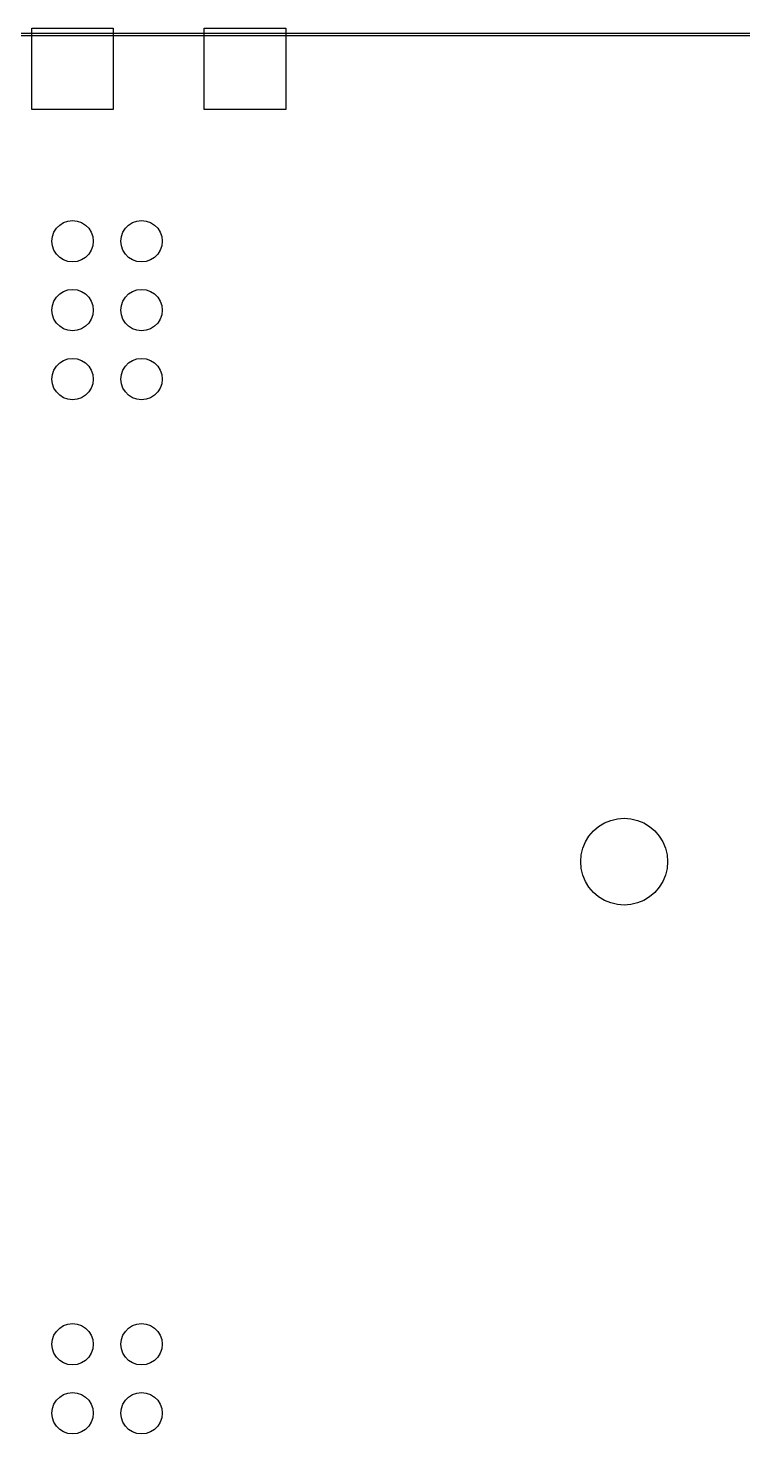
# Model space of a CAD drawing. Extents: x 3.99 to 8.01, y -6.01 to -1.99.
# Drawn here: x 5.935 to 6.972, y -4.03 to -1.991 of the extents above; entities that cross this region are included whole.
import ezdxf

# ---------------------------------------------------------------- set-up
doc = ezdxf.new("R2010")
doc.units = 0
doc.header["$MEASUREMENT"] = 0
doc.layers.add('BLACK', color=7, linetype='CONTINUOUS')

msp = doc.modelspace()

# ---------------------------------------------------------------- linework, layer by layer
at = {"layer": 'BLACK', "linetype": 'CONTINUOUS'}
for p, q in [((4, -1.99803), (8, -1.99803)), ((5.94094, -2.10906), (5.94094, -1.99094)), ((5.94094, -1.99094), (6.05906, -1.99094)), ((5.94094, -2.10906), (5.94094, -1.99094)), ((5.94094, -1.99094), (6.05906, -1.99094)), ((6.05906, -1.99094), (6.05906, -2.10906)), ((6.05906, -1.99094), (6.05906, -2.10906)), ((6.19094, -2.10906), (6.19094, -1.99094)), ((6.19094, -1.99094), (6.30906, -1.99094)), ((6.19094, -2.10906), (6.19094, -1.99094)), ((6.19094, -1.99094), (6.30906, -1.99094)), ((6.30906, -1.99094), (6.30906, -2.10906)), ((6.30906, -1.99094), (6.30906, -2.10906)), ((7.99803, -2.00197), (4.00197, -2.00197)), ((6.05906, -2.10906), (5.94094, -2.10906)), ((6.05906, -2.10906), (5.94094, -2.10906)), ((6.30906, -2.10906), (6.19094, -2.10906)), ((6.30906, -2.10906), (6.19094, -2.10906)), ((5.97297, -2.28698), (5.97655, -2.2813)), ((5.97297, -2.28698), (5.97655, -2.2813)), ((5.97655, -2.2813), (5.9813, -2.27655)), ((5.97655, -2.2813), (5.9813, -2.27655)), ((5.9813, -2.27655), (5.98698, -2.27297)), ((5.9813, -2.27655), (5.98698, -2.27297)), ((5.98698, -2.27297), (5.99332, -2.27075)), ((5.98698, -2.27297), (5.99332, -2.27075)), ((5.99332, -2.27075), (6, -2.27)), ((5.99332, -2.27075), (6, -2.27)), ((6, -2.27), (6.00668, -2.27075)), ((6, -2.27), (6.00668, -2.27075)), ((6.00668, -2.27075), (6.01302, -2.27297)), ((6.00668, -2.27075), (6.01302, -2.27297)), ((6.01302, -2.27297), (6.0187, -2.27655)), ((6.01302, -2.27297), (6.0187, -2.27655)), ((6.0187, -2.27655), (6.02345, -2.2813)), ((6.0187, -2.27655), (6.02345, -2.2813)), ((6.02345, -2.2813), (6.02703, -2.28698)), ((6.02345, -2.2813), (6.02703, -2.28698)), ((6.07297, -2.28698), (6.07655, -2.2813)), ((6.07297, -2.28698), (6.07655, -2.2813)), ((6.07655, -2.2813), (6.0813, -2.27655)), ((6.07655, -2.2813), (6.0813, -2.27655)), ((6.0813, -2.27655), (6.08698, -2.27297)), ((6.0813, -2.27655), (6.08698, -2.27297)), ((6.08698, -2.27297), (6.09332, -2.27075)), ((6.08698, -2.27297), (6.09332, -2.27075)), ((6.09332, -2.27075), (6.1, -2.27)), ((6.09332, -2.27075), (6.1, -2.27)), ((6.1, -2.27), (6.10668, -2.27075)), ((6.1, -2.27), (6.10668, -2.27075)), ((6.10668, -2.27075), (6.11302, -2.27297)), ((6.10668, -2.27075), (6.11302, -2.27297)), ((6.11302, -2.27297), (6.1187, -2.27655)), ((6.11302, -2.27297), (6.1187, -2.27655)), ((6.1187, -2.27655), (6.12345, -2.2813)), ((6.1187, -2.27655), (6.12345, -2.2813)), ((6.12345, -2.2813), (6.12703, -2.28698)), ((6.12345, -2.2813), (6.12703, -2.28698)), ((5.97, -2.3), (5.97075, -2.29332)), ((5.97, -2.3), (5.97075, -2.29332)), ((5.97075, -2.30668), (5.97, -2.3)), ((5.97075, -2.30668), (5.97, -2.3)), ((5.97075, -2.29332), (5.97297, -2.28698)), ((5.97075, -2.29332), (5.97297, -2.28698)), ((6.02703, -2.28698), (6.02925, -2.29332)), ((6.02703, -2.28698), (6.02925, -2.29332)), ((6.02925, -2.29332), (6.03, -2.3)), ((6.02925, -2.29332), (6.03, -2.3)), ((6.03, -2.3), (6.02925, -2.30668)), ((6.03, -2.3), (6.02925, -2.30668)), ((6.07, -2.3), (6.07075, -2.29332)), ((6.07, -2.3), (6.07075, -2.29332)), ((6.07075, -2.30668), (6.07, -2.3)), ((6.07075, -2.30668), (6.07, -2.3)), ((6.07075, -2.29332), (6.07297, -2.28698)), ((6.07075, -2.29332), (6.07297, -2.28698)), ((6.12703, -2.28698), (6.12925, -2.29332)), ((6.12703, -2.28698), (6.12925, -2.29332)), ((6.12925, -2.29332), (6.13, -2.3)), ((6.12925, -2.29332), (6.13, -2.3)), ((6.13, -2.3), (6.12925, -2.30668)), ((6.13, -2.3), (6.12925, -2.30668)), ((5.97297, -2.31302), (5.97075, -2.30668)), ((5.97297, -2.31302), (5.97075, -2.30668)), ((5.97655, -2.3187), (5.97297, -2.31302)), ((5.97655, -2.3187), (5.97297, -2.31302)), ((5.9813, -2.32345), (5.97655, -2.3187)), ((5.9813, -2.32345), (5.97655, -2.3187)), ((5.98698, -2.32703), (5.9813, -2.32345)), ((5.98698, -2.32703), (5.9813, -2.32345)), ((6.0187, -2.32345), (6.01302, -2.32703)), ((6.0187, -2.32345), (6.01302, -2.32703)), ((6.02345, -2.3187), (6.0187, -2.32345)), ((6.02345, -2.3187), (6.0187, -2.32345)), ((6.02703, -2.31302), (6.02345, -2.3187)), ((6.02703, -2.31302), (6.02345, -2.3187)), ((6.02925, -2.30668), (6.02703, -2.31302)), ((6.02925, -2.30668), (6.02703, -2.31302)), ((6.07297, -2.31302), (6.07075, -2.30668)), ((6.07297, -2.31302), (6.07075, -2.30668)), ((6.07655, -2.3187), (6.07297, -2.31302)), ((6.07655, -2.3187), (6.07297, -2.31302)), ((6.0813, -2.32345), (6.07655, -2.3187)), ((6.0813, -2.32345), (6.07655, -2.3187)), ((6.08698, -2.32703), (6.0813, -2.32345)), ((6.08698, -2.32703), (6.0813, -2.32345)), ((6.1187, -2.32345), (6.11302, -2.32703)), ((6.1187, -2.32345), (6.11302, -2.32703)), ((6.12345, -2.3187), (6.1187, -2.32345)), ((6.12345, -2.3187), (6.1187, -2.32345)), ((6.12703, -2.31302), (6.12345, -2.3187)), ((6.12703, -2.31302), (6.12345, -2.3187)), ((6.12925, -2.30668), (6.12703, -2.31302)), ((6.12925, -2.30668), (6.12703, -2.31302)), ((5.99332, -2.32925), (5.98698, -2.32703)), ((5.99332, -2.32925), (5.98698, -2.32703)), ((6, -2.33), (5.99332, -2.32925)), ((6, -2.33), (5.99332, -2.32925)), ((6.00668, -2.32925), (6, -2.33)), ((6.00668, -2.32925), (6, -2.33)), ((6.01302, -2.32703), (6.00668, -2.32925)), ((6.01302, -2.32703), (6.00668, -2.32925)), ((6.09332, -2.32925), (6.08698, -2.32703)), ((6.09332, -2.32925), (6.08698, -2.32703)), ((6.1, -2.33), (6.09332, -2.32925)), ((6.1, -2.33), (6.09332, -2.32925)), ((6.10668, -2.32925), (6.1, -2.33)), ((6.10668, -2.32925), (6.1, -2.33)), ((6.11302, -2.32703), (6.10668, -2.32925)), ((6.11302, -2.32703), (6.10668, -2.32925)), ((5.97297, -2.38698), (5.97655, -2.3813)), ((5.97297, -2.38698), (5.97655, -2.3813)), ((5.97655, -2.3813), (5.9813, -2.37655)), ((5.97655, -2.3813), (5.9813, -2.37655)), ((5.9813, -2.37655), (5.98698, -2.37297)), ((5.9813, -2.37655), (5.98698, -2.37297)), ((5.98698, -2.37297), (5.99332, -2.37075)), ((5.98698, -2.37297), (5.99332, -2.37075)), ((5.99332, -2.37075), (6, -2.37)), ((5.99332, -2.37075), (6, -2.37)), ((6, -2.37), (6.00668, -2.37075)), ((6, -2.37), (6.00668, -2.37075)), ((6.00668, -2.37075), (6.01302, -2.37297)), ((6.00668, -2.37075), (6.01302, -2.37297)), ((6.01302, -2.37297), (6.0187, -2.37655)), ((6.01302, -2.37297), (6.0187, -2.37655)), ((6.0187, -2.37655), (6.02345, -2.3813)), ((6.0187, -2.37655), (6.02345, -2.3813)), ((6.02345, -2.3813), (6.02703, -2.38698)), ((6.02345, -2.3813), (6.02703, -2.38698)), ((6.07297, -2.38698), (6.07655, -2.3813)), ((6.07297, -2.38698), (6.07655, -2.3813)), ((6.07655, -2.3813), (6.0813, -2.37655)), ((6.07655, -2.3813), (6.0813, -2.37655)), ((6.0813, -2.37655), (6.08698, -2.37297)), ((6.0813, -2.37655), (6.08698, -2.37297)), ((6.08698, -2.37297), (6.09332, -2.37075)), ((6.08698, -2.37297), (6.09332, -2.37075)), ((6.09332, -2.37075), (6.1, -2.37)), ((6.09332, -2.37075), (6.1, -2.37)), ((6.1, -2.37), (6.10668, -2.37075)), ((6.1, -2.37), (6.10668, -2.37075)), ((6.10668, -2.37075), (6.11302, -2.37297)), ((6.10668, -2.37075), (6.11302, -2.37297)), ((6.11302, -2.37297), (6.1187, -2.37655)), ((6.11302, -2.37297), (6.1187, -2.37655)), ((6.1187, -2.37655), (6.12345, -2.3813)), ((6.1187, -2.37655), (6.12345, -2.3813)), ((6.12345, -2.3813), (6.12703, -2.38698)), ((6.12345, -2.3813), (6.12703, -2.38698)), ((5.97, -2.4), (5.97075, -2.39332)), ((5.97, -2.4), (5.97075, -2.39332)), ((5.97075, -2.40668), (5.97, -2.4)), ((5.97075, -2.40668), (5.97, -2.4)), ((5.97075, -2.39332), (5.97297, -2.38698)), ((5.97075, -2.39332), (5.97297, -2.38698)), ((6.02703, -2.38698), (6.02925, -2.39332)), ((6.02703, -2.38698), (6.02925, -2.39332)), ((6.02925, -2.39332), (6.03, -2.4)), ((6.02925, -2.39332), (6.03, -2.4)), ((6.03, -2.4), (6.02925, -2.40668)), ((6.03, -2.4), (6.02925, -2.40668)), ((6.07, -2.4), (6.07075, -2.39332)), ((6.07, -2.4), (6.07075, -2.39332)), ((6.07075, -2.40668), (6.07, -2.4)), ((6.07075, -2.40668), (6.07, -2.4)), ((6.07075, -2.39332), (6.07297, -2.38698)), ((6.07075, -2.39332), (6.07297, -2.38698)), ((6.12703, -2.38698), (6.12925, -2.39332)), ((6.12703, -2.38698), (6.12925, -2.39332)), ((6.12925, -2.39332), (6.13, -2.4)), ((6.12925, -2.39332), (6.13, -2.4)), ((6.13, -2.4), (6.12925, -2.40668)), ((6.13, -2.4), (6.12925, -2.40668)), ((5.97297, -2.41302), (5.97075, -2.40668)), ((5.97297, -2.41302), (5.97075, -2.40668)), ((5.97655, -2.4187), (5.97297, -2.41302)), ((5.97655, -2.4187), (5.97297, -2.41302)), ((5.9813, -2.42345), (5.97655, -2.4187)), ((5.9813, -2.42345), (5.97655, -2.4187)), ((5.98698, -2.42703), (5.9813, -2.42345)), ((5.98698, -2.42703), (5.9813, -2.42345)), ((6.0187, -2.42345), (6.01302, -2.42703)), ((6.0187, -2.42345), (6.01302, -2.42703)), ((6.02345, -2.4187), (6.0187, -2.42345)), ((6.02345, -2.4187), (6.0187, -2.42345)), ((6.02703, -2.41302), (6.02345, -2.4187)), ((6.02703, -2.41302), (6.02345, -2.4187)), ((6.02925, -2.40668), (6.02703, -2.41302)), ((6.02925, -2.40668), (6.02703, -2.41302)), ((6.07297, -2.41302), (6.07075, -2.40668)), ((6.07297, -2.41302), (6.07075, -2.40668)), ((6.07655, -2.4187), (6.07297, -2.41302)), ((6.07655, -2.4187), (6.07297, -2.41302)), ((6.0813, -2.42345), (6.07655, -2.4187)), ((6.0813, -2.42345), (6.07655, -2.4187)), ((6.08698, -2.42703), (6.0813, -2.42345)), ((6.08698, -2.42703), (6.0813, -2.42345)), ((6.1187, -2.42345), (6.11302, -2.42703)), ((6.1187, -2.42345), (6.11302, -2.42703)), ((6.12345, -2.4187), (6.1187, -2.42345)), ((6.12345, -2.4187), (6.1187, -2.42345)), ((6.12703, -2.41302), (6.12345, -2.4187)), ((6.12703, -2.41302), (6.12345, -2.4187)), ((6.12925, -2.40668), (6.12703, -2.41302)), ((6.12925, -2.40668), (6.12703, -2.41302)), ((5.99332, -2.42925), (5.98698, -2.42703)), ((5.99332, -2.42925), (5.98698, -2.42703)), ((6, -2.43), (5.99332, -2.42925)), ((6, -2.43), (5.99332, -2.42925)), ((6.00668, -2.42925), (6, -2.43)), ((6.00668, -2.42925), (6, -2.43)), ((6.01302, -2.42703), (6.00668, -2.42925)), ((6.01302, -2.42703), (6.00668, -2.42925)), ((6.09332, -2.42925), (6.08698, -2.42703)), ((6.09332, -2.42925), (6.08698, -2.42703)), ((6.1, -2.43), (6.09332, -2.42925)), ((6.1, -2.43), (6.09332, -2.42925)), ((6.10668, -2.42925), (6.1, -2.43)), ((6.10668, -2.42925), (6.1, -2.43)), ((6.11302, -2.42703), (6.10668, -2.42925)), ((6.11302, -2.42703), (6.10668, -2.42925)), ((5.97075, -2.49332), (5.97297, -2.48698)), ((5.97075, -2.49332), (5.97297, -2.48698)), ((5.97297, -2.48698), (5.97655, -2.4813)), ((5.97297, -2.48698), (5.97655, -2.4813)), ((5.97655, -2.4813), (5.9813, -2.47655)), ((5.97655, -2.4813), (5.9813, -2.47655)), ((5.9813, -2.47655), (5.98698, -2.47297)), ((5.9813, -2.47655), (5.98698, -2.47297)), ((5.98698, -2.47297), (5.99332, -2.47075)), ((5.98698, -2.47297), (5.99332, -2.47075)), ((5.99332, -2.47075), (6, -2.47)), ((5.99332, -2.47075), (6, -2.47)), ((6, -2.47), (6.00668, -2.47075)), ((6, -2.47), (6.00668, -2.47075)), ((6.00668, -2.47075), (6.01302, -2.47297)), ((6.00668, -2.47075), (6.01302, -2.47297)), ((6.01302, -2.47297), (6.0187, -2.47655)), ((6.01302, -2.47297), (6.0187, -2.47655)), ((6.0187, -2.47655), (6.02345, -2.4813)), ((6.0187, -2.47655), (6.02345, -2.4813)), ((6.02345, -2.4813), (6.02703, -2.48698)), ((6.02345, -2.4813), (6.02703, -2.48698)), ((6.02703, -2.48698), (6.02925, -2.49332)), ((6.02703, -2.48698), (6.02925, -2.49332)), ((6.07075, -2.49332), (6.07297, -2.48698)), ((6.07075, -2.49332), (6.07297, -2.48698)), ((6.07297, -2.48698), (6.07655, -2.4813)), ((6.07297, -2.48698), (6.07655, -2.4813)), ((6.07655, -2.4813), (6.0813, -2.47655)), ((6.07655, -2.4813), (6.0813, -2.47655)), ((6.0813, -2.47655), (6.08698, -2.47297)), ((6.0813, -2.47655), (6.08698, -2.47297)), ((6.08698, -2.47297), (6.09332, -2.47075)), ((6.08698, -2.47297), (6.09332, -2.47075)), ((6.09332, -2.47075), (6.1, -2.47)), ((6.09332, -2.47075), (6.1, -2.47)), ((6.1, -2.47), (6.10668, -2.47075)), ((6.1, -2.47), (6.10668, -2.47075)), ((6.10668, -2.47075), (6.11302, -2.47297)), ((6.10668, -2.47075), (6.11302, -2.47297)), ((6.11302, -2.47297), (6.1187, -2.47655)), ((6.11302, -2.47297), (6.1187, -2.47655)), ((6.1187, -2.47655), (6.12345, -2.4813)), ((6.1187, -2.47655), (6.12345, -2.4813)), ((6.12345, -2.4813), (6.12703, -2.48698)), ((6.12345, -2.4813), (6.12703, -2.48698)), ((6.12703, -2.48698), (6.12925, -2.49332)), ((6.12703, -2.48698), (6.12925, -2.49332)), ((5.97, -2.5), (5.97075, -2.49332)), ((5.97, -2.5), (5.97075, -2.49332)), ((5.97075, -2.50668), (5.97, -2.5)), ((5.97075, -2.50668), (5.97, -2.5)), ((5.97297, -2.51302), (5.97075, -2.50668)), ((5.97297, -2.51302), (5.97075, -2.50668)), ((6.02925, -2.50668), (6.02703, -2.51302)), ((6.02925, -2.50668), (6.02703, -2.51302)), ((6.02925, -2.49332), (6.03, -2.5)), ((6.02925, -2.49332), (6.03, -2.5)), ((6.03, -2.5), (6.02925, -2.50668)), ((6.03, -2.5), (6.02925, -2.50668)), ((6.07, -2.5), (6.07075, -2.49332)), ((6.07, -2.5), (6.07075, -2.49332)), ((6.07075, -2.50668), (6.07, -2.5)), ((6.07075, -2.50668), (6.07, -2.5)), ((6.07297, -2.51302), (6.07075, -2.50668)), ((6.07297, -2.51302), (6.07075, -2.50668)), ((6.12925, -2.50668), (6.12703, -2.51302)), ((6.12925, -2.50668), (6.12703, -2.51302)), ((6.12925, -2.49332), (6.13, -2.5)), ((6.12925, -2.49332), (6.13, -2.5)), ((6.13, -2.5), (6.12925, -2.50668)), ((6.13, -2.5), (6.12925, -2.50668)), ((5.97655, -2.5187), (5.97297, -2.51302)), ((5.97655, -2.5187), (5.97297, -2.51302)), ((5.9813, -2.52345), (5.97655, -2.5187)), ((5.9813, -2.52345), (5.97655, -2.5187)), ((5.98698, -2.52703), (5.9813, -2.52345)), ((5.98698, -2.52703), (5.9813, -2.52345)), ((5.99332, -2.52925), (5.98698, -2.52703)), ((5.99332, -2.52925), (5.98698, -2.52703)), ((6.01302, -2.52703), (6.00668, -2.52925)), ((6.01302, -2.52703), (6.00668, -2.52925)), ((6.0187, -2.52345), (6.01302, -2.52703)), ((6.0187, -2.52345), (6.01302, -2.52703)), ((6.02345, -2.5187), (6.0187, -2.52345)), ((6.02345, -2.5187), (6.0187, -2.52345)), ((6.02703, -2.51302), (6.02345, -2.5187)), ((6.02703, -2.51302), (6.02345, -2.5187)), ((6.07655, -2.5187), (6.07297, -2.51302)), ((6.07655, -2.5187), (6.07297, -2.51302)), ((6.0813, -2.52345), (6.07655, -2.5187)), ((6.0813, -2.52345), (6.07655, -2.5187)), ((6.08698, -2.52703), (6.0813, -2.52345)), ((6.08698, -2.52703), (6.0813, -2.52345)), ((6.09332, -2.52925), (6.08698, -2.52703)), ((6.09332, -2.52925), (6.08698, -2.52703)), ((6.11302, -2.52703), (6.10668, -2.52925)), ((6.11302, -2.52703), (6.10668, -2.52925)), ((6.1187, -2.52345), (6.11302, -2.52703)), ((6.1187, -2.52345), (6.11302, -2.52703)), ((6.12345, -2.5187), (6.1187, -2.52345)), ((6.12345, -2.5187), (6.1187, -2.52345)), ((6.12703, -2.51302), (6.12345, -2.5187)), ((6.12703, -2.51302), (6.12345, -2.5187)), ((6, -2.53), (5.99332, -2.52925)), ((6, -2.53), (5.99332, -2.52925)), ((6.00668, -2.52925), (6, -2.53)), ((6.00668, -2.52925), (6, -2.53)), ((6.1, -2.53), (6.09332, -2.52925)), ((6.1, -2.53), (6.09332, -2.52925)), ((6.10668, -2.52925), (6.1, -2.53)), ((6.10668, -2.52925), (6.1, -2.53)), ((6.7714, -3.14387), (6.78053, -3.14009)), ((6.7714, -3.14387), (6.78053, -3.14009)), ((6.78053, -3.14009), (6.79015, -3.13778)), ((6.78053, -3.14009), (6.79015, -3.13778)), ((6.79015, -3.13778), (6.8, -3.13701)), ((6.79015, -3.13778), (6.8, -3.13701)), ((6.8, -3.13701), (6.80985, -3.13778)), ((6.8, -3.13701), (6.80985, -3.13778)), ((6.80985, -3.13778), (6.81947, -3.14009)), ((6.80985, -3.13778), (6.81947, -3.14009)), ((6.81947, -3.14009), (6.8286, -3.14387)), ((6.81947, -3.14009), (6.8286, -3.14387)), ((6.74904, -3.16297), (6.75546, -3.15546)), ((6.74904, -3.16297), (6.75546, -3.15546)), ((6.75546, -3.15546), (6.76297, -3.14904)), ((6.75546, -3.15546), (6.76297, -3.14904)), ((6.76297, -3.14904), (6.7714, -3.14387)), ((6.76297, -3.14904), (6.7714, -3.14387)), ((6.8286, -3.14387), (6.83703, -3.14904)), ((6.8286, -3.14387), (6.83703, -3.14904)), ((6.83703, -3.14904), (6.84454, -3.15546)), ((6.83703, -3.14904), (6.84454, -3.15546)), ((6.84454, -3.15546), (6.85096, -3.16297)), ((6.84454, -3.15546), (6.85096, -3.16297)), ((6.73778, -3.19015), (6.74009, -3.18053)), ((6.73778, -3.19015), (6.74009, -3.18053)), ((6.74009, -3.18053), (6.74387, -3.1714)), ((6.74009, -3.18053), (6.74387, -3.1714)), ((6.74387, -3.1714), (6.74904, -3.16297)), ((6.74387, -3.1714), (6.74904, -3.16297)), ((6.85096, -3.16297), (6.85613, -3.1714)), ((6.85096, -3.16297), (6.85613, -3.1714)), ((6.85613, -3.1714), (6.85991, -3.18053)), ((6.85613, -3.1714), (6.85991, -3.18053)), ((6.85991, -3.18053), (6.86222, -3.19015)), ((6.85991, -3.18053), (6.86222, -3.19015)), ((6.73701, -3.2), (6.73778, -3.19015)), ((6.73701, -3.2), (6.73778, -3.19015)), ((6.73778, -3.20985), (6.73701, -3.2)), ((6.73778, -3.20985), (6.73701, -3.2)), ((6.86222, -3.19015), (6.86299, -3.2)), ((6.86222, -3.19015), (6.86299, -3.2)), ((6.86299, -3.2), (6.86222, -3.20985)), ((6.86299, -3.2), (6.86222, -3.20985)), ((6.74009, -3.21947), (6.73778, -3.20985)), ((6.74009, -3.21947), (6.73778, -3.20985)), ((6.74387, -3.2286), (6.74009, -3.21947)), ((6.74387, -3.2286), (6.74009, -3.21947)), ((6.85991, -3.21947), (6.85613, -3.2286)), ((6.85991, -3.21947), (6.85613, -3.2286)), ((6.86222, -3.20985), (6.85991, -3.21947)), ((6.86222, -3.20985), (6.85991, -3.21947)), ((6.74904, -3.23703), (6.74387, -3.2286)), ((6.74904, -3.23703), (6.74387, -3.2286)), ((6.75546, -3.24454), (6.74904, -3.23703)), ((6.75546, -3.24454), (6.74904, -3.23703)), ((6.85096, -3.23703), (6.84454, -3.24454)), ((6.85096, -3.23703), (6.84454, -3.24454)), ((6.85613, -3.2286), (6.85096, -3.23703)), ((6.85613, -3.2286), (6.85096, -3.23703)), ((6.76297, -3.25096), (6.75546, -3.24454)), ((6.76297, -3.25096), (6.75546, -3.24454)), ((6.7714, -3.25613), (6.76297, -3.25096)), ((6.7714, -3.25613), (6.76297, -3.25096)), ((6.78053, -3.25991), (6.7714, -3.25613)), ((6.78053, -3.25991), (6.7714, -3.25613)), ((6.79015, -3.26222), (6.78053, -3.25991)), ((6.79015, -3.26222), (6.78053, -3.25991)), ((6.8, -3.26299), (6.79015, -3.26222)), ((6.8, -3.26299), (6.79015, -3.26222)), ((6.80985, -3.26222), (6.8, -3.26299)), ((6.80985, -3.26222), (6.8, -3.26299)), ((6.81947, -3.25991), (6.80985, -3.26222)), ((6.81947, -3.25991), (6.80985, -3.26222)), ((6.8286, -3.25613), (6.81947, -3.25991)), ((6.8286, -3.25613), (6.81947, -3.25991)), ((6.83703, -3.25096), (6.8286, -3.25613)), ((6.83703, -3.25096), (6.8286, -3.25613)), ((6.84454, -3.24454), (6.83703, -3.25096)), ((6.84454, -3.24454), (6.83703, -3.25096)), ((5.9813, -3.87655), (5.98698, -3.87297)), ((5.9813, -3.87655), (5.98698, -3.87297)), ((5.98698, -3.87297), (5.99332, -3.87075)), ((5.98698, -3.87297), (5.99332, -3.87075)), ((5.99332, -3.87075), (6, -3.87)), ((5.99332, -3.87075), (6, -3.87)), ((6, -3.87), (6.00668, -3.87075)), ((6, -3.87), (6.00668, -3.87075)), ((6.00668, -3.87075), (6.01302, -3.87297)), ((6.00668, -3.87075), (6.01302, -3.87297)), ((6.01302, -3.87297), (6.0187, -3.87655)), ((6.01302, -3.87297), (6.0187, -3.87655)), ((6.0813, -3.87655), (6.08698, -3.87297)), ((6.0813, -3.87655), (6.08698, -3.87297)), ((6.08698, -3.87297), (6.09332, -3.87075)), ((6.08698, -3.87297), (6.09332, -3.87075)), ((6.09332, -3.87075), (6.1, -3.87)), ((6.09332, -3.87075), (6.1, -3.87)), ((6.1, -3.87), (6.10668, -3.87075)), ((6.1, -3.87), (6.10668, -3.87075)), ((6.10668, -3.87075), (6.11302, -3.87297)), ((6.10668, -3.87075), (6.11302, -3.87297)), ((6.11302, -3.87297), (6.1187, -3.87655)), ((6.11302, -3.87297), (6.1187, -3.87655)), ((5.97, -3.9), (5.97075, -3.89332)), ((5.97, -3.9), (5.97075, -3.89332)), ((5.97075, -3.89332), (5.97297, -3.88698)), ((5.97075, -3.89332), (5.97297, -3.88698)), ((5.97297, -3.88698), (5.97655, -3.8813)), ((5.97297, -3.88698), (5.97655, -3.8813)), ((5.97655, -3.8813), (5.9813, -3.87655)), ((5.97655, -3.8813), (5.9813, -3.87655)), ((6.0187, -3.87655), (6.02345, -3.8813)), ((6.0187, -3.87655), (6.02345, -3.8813)), ((6.02345, -3.8813), (6.02703, -3.88698)), ((6.02345, -3.8813), (6.02703, -3.88698)), ((6.02703, -3.88698), (6.02925, -3.89332)), ((6.02703, -3.88698), (6.02925, -3.89332)), ((6.02925, -3.89332), (6.03, -3.9)), ((6.02925, -3.89332), (6.03, -3.9)), ((6.07, -3.9), (6.07075, -3.89332)), ((6.07, -3.9), (6.07075, -3.89332)), ((6.07075, -3.89332), (6.07297, -3.88698)), ((6.07075, -3.89332), (6.07297, -3.88698)), ((6.07297, -3.88698), (6.07655, -3.8813)), ((6.07297, -3.88698), (6.07655, -3.8813)), ((6.07655, -3.8813), (6.0813, -3.87655)), ((6.07655, -3.8813), (6.0813, -3.87655)), ((6.1187, -3.87655), (6.12345, -3.8813)), ((6.1187, -3.87655), (6.12345, -3.8813)), ((6.12345, -3.8813), (6.12703, -3.88698)), ((6.12345, -3.8813), (6.12703, -3.88698)), ((6.12703, -3.88698), (6.12925, -3.89332)), ((6.12703, -3.88698), (6.12925, -3.89332)), ((6.12925, -3.89332), (6.13, -3.9)), ((6.12925, -3.89332), (6.13, -3.9)), ((5.97075, -3.90668), (5.97, -3.9)), ((5.97075, -3.90668), (5.97, -3.9)), ((5.97297, -3.91302), (5.97075, -3.90668)), ((5.97297, -3.91302), (5.97075, -3.90668)), ((5.97655, -3.9187), (5.97297, -3.91302)), ((5.97655, -3.9187), (5.97297, -3.91302)), ((6.02703, -3.91302), (6.02345, -3.9187)), ((6.02703, -3.91302), (6.02345, -3.9187)), ((6.02925, -3.90668), (6.02703, -3.91302)), ((6.02925, -3.90668), (6.02703, -3.91302)), ((6.03, -3.9), (6.02925, -3.90668)), ((6.03, -3.9), (6.02925, -3.90668)), ((6.07075, -3.90668), (6.07, -3.9)), ((6.07075, -3.90668), (6.07, -3.9)), ((6.07297, -3.91302), (6.07075, -3.90668)), ((6.07297, -3.91302), (6.07075, -3.90668)), ((6.07655, -3.9187), (6.07297, -3.91302)), ((6.07655, -3.9187), (6.07297, -3.91302)), ((6.12703, -3.91302), (6.12345, -3.9187)), ((6.12703, -3.91302), (6.12345, -3.9187)), ((6.12925, -3.90668), (6.12703, -3.91302)), ((6.12925, -3.90668), (6.12703, -3.91302)), ((6.13, -3.9), (6.12925, -3.90668)), ((6.13, -3.9), (6.12925, -3.90668)), ((5.9813, -3.92345), (5.97655, -3.9187)), ((5.9813, -3.92345), (5.97655, -3.9187)), ((5.98698, -3.92703), (5.9813, -3.92345)), ((5.98698, -3.92703), (5.9813, -3.92345)), ((5.99332, -3.92925), (5.98698, -3.92703)), ((5.99332, -3.92925), (5.98698, -3.92703)), ((6, -3.93), (5.99332, -3.92925)), ((6, -3.93), (5.99332, -3.92925)), ((6.00668, -3.92925), (6, -3.93)), ((6.00668, -3.92925), (6, -3.93)), ((6.01302, -3.92703), (6.00668, -3.92925)), ((6.01302, -3.92703), (6.00668, -3.92925)), ((6.0187, -3.92345), (6.01302, -3.92703)), ((6.0187, -3.92345), (6.01302, -3.92703)), ((6.02345, -3.9187), (6.0187, -3.92345)), ((6.02345, -3.9187), (6.0187, -3.92345)), ((6.0813, -3.92345), (6.07655, -3.9187)), ((6.0813, -3.92345), (6.07655, -3.9187)), ((6.08698, -3.92703), (6.0813, -3.92345)), ((6.08698, -3.92703), (6.0813, -3.92345)), ((6.09332, -3.92925), (6.08698, -3.92703)), ((6.09332, -3.92925), (6.08698, -3.92703)), ((6.1, -3.93), (6.09332, -3.92925)), ((6.1, -3.93), (6.09332, -3.92925)), ((6.10668, -3.92925), (6.1, -3.93)), ((6.10668, -3.92925), (6.1, -3.93)), ((6.11302, -3.92703), (6.10668, -3.92925)), ((6.11302, -3.92703), (6.10668, -3.92925)), ((6.1187, -3.92345), (6.11302, -3.92703)), ((6.1187, -3.92345), (6.11302, -3.92703)), ((6.12345, -3.9187), (6.1187, -3.92345)), ((6.12345, -3.9187), (6.1187, -3.92345)), ((5.9813, -3.97655), (5.98698, -3.97297)), ((5.9813, -3.97655), (5.98698, -3.97297)), ((5.98698, -3.97297), (5.99332, -3.97075)), ((5.98698, -3.97297), (5.99332, -3.97075)), ((5.99332, -3.97075), (6, -3.97)), ((5.99332, -3.97075), (6, -3.97)), ((6, -3.97), (6.00668, -3.97075)), ((6, -3.97), (6.00668, -3.97075)), ((6.00668, -3.97075), (6.01302, -3.97297)), ((6.00668, -3.97075), (6.01302, -3.97297)), ((6.01302, -3.97297), (6.0187, -3.97655)), ((6.01302, -3.97297), (6.0187, -3.97655)), ((6.0813, -3.97655), (6.08698, -3.97297)), ((6.0813, -3.97655), (6.08698, -3.97297)), ((6.08698, -3.97297), (6.09332, -3.97075)), ((6.08698, -3.97297), (6.09332, -3.97075)), ((6.09332, -3.97075), (6.1, -3.97)), ((6.09332, -3.97075), (6.1, -3.97)), ((6.1, -3.97), (6.10668, -3.97075)), ((6.1, -3.97), (6.10668, -3.97075)), ((6.10668, -3.97075), (6.11302, -3.97297)), ((6.10668, -3.97075), (6.11302, -3.97297)), ((6.11302, -3.97297), (6.1187, -3.97655)), ((6.11302, -3.97297), (6.1187, -3.97655)), ((5.97, -4), (5.97075, -3.99332)), ((5.97, -4), (5.97075, -3.99332)), ((5.97075, -3.99332), (5.97297, -3.98698)), ((5.97075, -3.99332), (5.97297, -3.98698)), ((5.97297, -3.98698), (5.97655, -3.9813)), ((5.97297, -3.98698), (5.97655, -3.9813)), ((5.97655, -3.9813), (5.9813, -3.97655)), ((5.97655, -3.9813), (5.9813, -3.97655)), ((6.0187, -3.97655), (6.02345, -3.9813)), ((6.0187, -3.97655), (6.02345, -3.9813)), ((6.02345, -3.9813), (6.02703, -3.98698)), ((6.02345, -3.9813), (6.02703, -3.98698)), ((6.02703, -3.98698), (6.02925, -3.99332)), ((6.02703, -3.98698), (6.02925, -3.99332)), ((6.02925, -3.99332), (6.03, -4)), ((6.02925, -3.99332), (6.03, -4)), ((6.07, -4), (6.07075, -3.99332)), ((6.07, -4), (6.07075, -3.99332)), ((6.07075, -3.99332), (6.07297, -3.98698)), ((6.07075, -3.99332), (6.07297, -3.98698)), ((6.07297, -3.98698), (6.07655, -3.9813)), ((6.07297, -3.98698), (6.07655, -3.9813)), ((6.07655, -3.9813), (6.0813, -3.97655)), ((6.07655, -3.9813), (6.0813, -3.97655)), ((6.1187, -3.97655), (6.12345, -3.9813)), ((6.1187, -3.97655), (6.12345, -3.9813)), ((6.12345, -3.9813), (6.12703, -3.98698)), ((6.12345, -3.9813), (6.12703, -3.98698)), ((6.12703, -3.98698), (6.12925, -3.99332)), ((6.12703, -3.98698), (6.12925, -3.99332)), ((6.12925, -3.99332), (6.13, -4)), ((6.12925, -3.99332), (6.13, -4)), ((5.97075, -4.00668), (5.97, -4)), ((5.97075, -4.00668), (5.97, -4)), ((5.97297, -4.01302), (5.97075, -4.00668)), ((5.97297, -4.01302), (5.97075, -4.00668)), ((5.97655, -4.0187), (5.97297, -4.01302)), ((5.97655, -4.0187), (5.97297, -4.01302)), ((6.02703, -4.01302), (6.02345, -4.0187)), ((6.02703, -4.01302), (6.02345, -4.0187)), ((6.02925, -4.00668), (6.02703, -4.01302)), ((6.02925, -4.00668), (6.02703, -4.01302)), ((6.03, -4), (6.02925, -4.00668)), ((6.03, -4), (6.02925, -4.00668)), ((6.07075, -4.00668), (6.07, -4)), ((6.07075, -4.00668), (6.07, -4)), ((6.07297, -4.01302), (6.07075, -4.00668)), ((6.07297, -4.01302), (6.07075, -4.00668)), ((6.07655, -4.0187), (6.07297, -4.01302)), ((6.07655, -4.0187), (6.07297, -4.01302)), ((6.12703, -4.01302), (6.12345, -4.0187)), ((6.12703, -4.01302), (6.12345, -4.0187)), ((6.12925, -4.00668), (6.12703, -4.01302)), ((6.12925, -4.00668), (6.12703, -4.01302)), ((6.13, -4), (6.12925, -4.00668)), ((6.13, -4), (6.12925, -4.00668)), ((5.9813, -4.02345), (5.97655, -4.0187)), ((5.9813, -4.02345), (5.97655, -4.0187)), ((5.98698, -4.02703), (5.9813, -4.02345)), ((5.98698, -4.02703), (5.9813, -4.02345)), ((5.99332, -4.02925), (5.98698, -4.02703)), ((5.99332, -4.02925), (5.98698, -4.02703)), ((6, -4.03), (5.99332, -4.02925)), ((6, -4.03), (5.99332, -4.02925)), ((6.00668, -4.02925), (6, -4.03)), ((6.00668, -4.02925), (6, -4.03)), ((6.01302, -4.02703), (6.00668, -4.02925)), ((6.01302, -4.02703), (6.00668, -4.02925)), ((6.0187, -4.02345), (6.01302, -4.02703)), ((6.0187, -4.02345), (6.01302, -4.02703)), ((6.02345, -4.0187), (6.0187, -4.02345)), ((6.02345, -4.0187), (6.0187, -4.02345)), ((6.0813, -4.02345), (6.07655, -4.0187)), ((6.0813, -4.02345), (6.07655, -4.0187)), ((6.08698, -4.02703), (6.0813, -4.02345)), ((6.08698, -4.02703), (6.0813, -4.02345)), ((6.09332, -4.02925), (6.08698, -4.02703)), ((6.09332, -4.02925), (6.08698, -4.02703)), ((6.1, -4.03), (6.09332, -4.02925)), ((6.1, -4.03), (6.09332, -4.02925)), ((6.10668, -4.02925), (6.1, -4.03)), ((6.10668, -4.02925), (6.1, -4.03)), ((6.11302, -4.02703), (6.10668, -4.02925)), ((6.11302, -4.02703), (6.10668, -4.02925)), ((6.1187, -4.02345), (6.11302, -4.02703)), ((6.1187, -4.02345), (6.11302, -4.02703)), ((6.12345, -4.0187), (6.1187, -4.02345)), ((6.12345, -4.0187), (6.1187, -4.02345))]:
    msp.add_line(p, q, dxfattribs=at)

doc.saveas('drawing.dxf')
